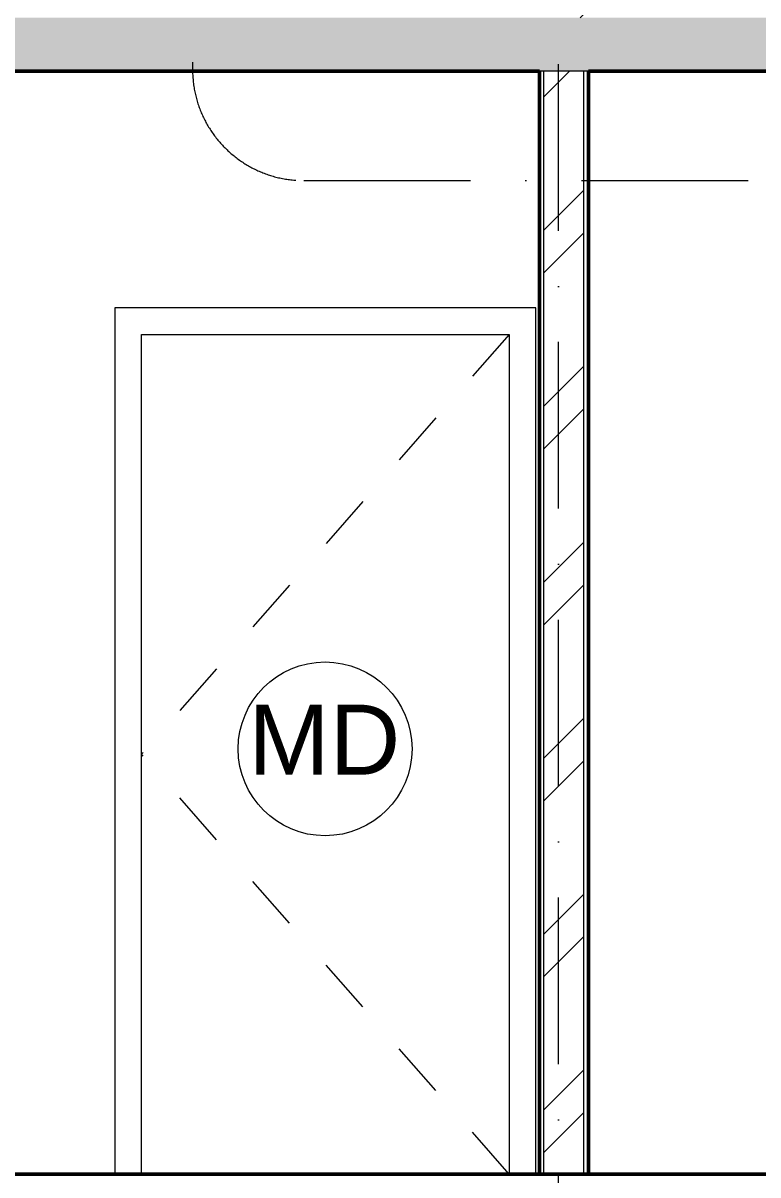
# Model space of a CAD drawing. Header units: millimetres. Extents: x -11864 to 89370, y -1600 to 12887.
# Drawn here: x 53086 to 55186, y 3348 to 6640 of the extents above; entities that cross this region are included whole.
import ezdxf

# ---------------------------------------------------------------- set-up
doc = ezdxf.new("R2010")
doc.units = ezdxf.units.MM
doc.linetypes.add('Dash 1_16_', pattern=[317.5, 158.75, -158.75])
doc.linetypes.add('Dash Dot 3_16_', pattern=[793.75, 476.25, -158.75, 0, -158.75])
for name, color, linetype, lineweight in [('A-ANNO-SYMB-1', 7, 'Dash Dot 3_16_', 9), ('A-DOOR', 7, 'Continuous', 13), ('A-DOOR-1', 7, 'Dash 1_16_', 9), ('A-DOOR-FRAM', 31, 'Continuous', 9), ('A-DOOR-IDEN', 7, 'Continuous', 9), ('A-FLOR-1', 8, 'Continuous', 50), ('A-FLOR-LEVL-1', 7, 'Dash Dot 3_16_', 9), ('A-FLOR-PATT-1', 8, 'Continuous', 13), ('A-ROOF-MCUT', 9, 'Continuous', 50), ('A-WALL', 4, 'Continuous', 13), ('A-WALL-1', 4, 'Continuous', 50), ('A-WALL-PATT-1', 8, 'Continuous', 9), ('S-GRID-1', 7, 'Dash Dot 3_16_', 9)]:
    doc.layers.add(name, color=color, linetype=linetype, lineweight=lineweight)
doc.styles.add('Arial_3', font='arial.ttf', dxfattribs={"height": 200})

# ---------------------------------------------------------------- blocks, each defined once
blk = doc.blocks.new('Single-Flush - D1-V12-SECTION-A_-A')
at = {"layer": 'A-DOOR-1'}
for p in [(-11044.7, 5750), (-11044.7, 3350)]:
    blk.add_line(p, (-12094.7, 4550), dxfattribs=at)
at = {"layer": 'A-DOOR-FRAM'}
for p, q in [((-12170.9, 5826.2), (-12170.9, 3350)), ((-10968.5, 5826.2), (-12170.9, 5826.2)), ((-10968.5, 3350), (-10968.5, 5826.2)), ((-12094.7, 3350), (-12094.7, 5750)), ((-12094.7, 5750), (-11044.7, 5750)), ((-11044.7, 5750), (-11044.7, 3350))]:
    blk.add_line(p, q, dxfattribs=at)
blk = doc.blocks.new('M_Door Tag - M_Door Tag-221952-SECTION-A_-A')
at = {"layer": 'A-DOOR-IDEN'}
blk.add_circle((-11570.4, 1215.4), 248.4, dxfattribs=at)

msp = doc.modelspace()

# ---------------------------------------------------------------- hatches: boundary and pattern name
at = {"layer": 'A-FLOR-PATT-1'}
msp.add_hatch(color=256, dxfattribs=at).paths.add_polyline_path([(65277.8, 6502.4), (65519.1, 6502.4), (65519.1, 6654.8), (52862.3, 6654.8), (52862.3, 6502.4), (64537.9, 6502.4)], flags=0)
at = {"layer": 'A-WALL-PATT-1'}
h = msp.add_hatch(dxfattribs=at)
h.set_pattern_fill('FP_4', color=256, style=0, pattern_type=2)
h.set_pattern_definition([(45, (51684.25, 1649.4), (-251.447, 251.447), []), (45, (51684.25, 2030.4), (-251.447, 251.447), [])])
h.paths.add_polyline_path([(54688.3, 3350), (54688.3, 6502.4), (54574, 6502.4), (54574, 3350)], flags=0)
h.paths.add_polyline_path([(54574, 6654.8), (54688.3, 6654.8), (54688.3, 9248), (54686, 9248), (54686, 9245.6), (54574, 9245.6), (54574, 6705.6)], flags=0)

# ---------------------------------------------------------------- linework, layer by layer
at = {"layer": 'A-ANNO-SYMB-1'}
for p, q in [((53570, 7321.9), (53570, 6507.2)), ((53887.5, 6189.7), (55755.2, 6189.7))]:
    msp.add_line(p, q, dxfattribs=at)
msp.add_arc((53887.5, 6507.2), 317.5, 180, 270, dxfattribs=at)
at = {"layer": 'A-FLOR-1'}
for p, q in [((52862.3, 6502.4), (54561.3, 6502.4)), ((54701, 6502.4), (59143.7, 6502.4))]:
    msp.add_line(p, q, dxfattribs=at)
at = {"layer": 'A-FLOR-LEVL-1'}
msp.add_line((37042.8, 3350), (67122.2, 3350), dxfattribs=at)
at = {"layer": 'A-ROOF-MCUT'}
msp.add_line((65277.8, 3350), (52862.3, 3350), dxfattribs=at)
at = {"layer": 'A-WALL'}
for p, q in [((54701, 6502.4), (54561.3, 6502.4)), ((54574, 3350), (54574, 6502.4)), ((54688.3, 3350), (54688.3, 6502.4))]:
    msp.add_line(p, q, dxfattribs=at)
at = {"layer": 'A-WALL-1'}
for p, q in [((54561.3, 6502.4), (54561.3, 3350)), ((54701, 3350), (54701, 6502.4))]:
    msp.add_line(p, q, dxfattribs=at)
at = {"layer": 'S-GRID-1'}
msp.add_line((54616.1, -304.8), (54616.1, 11887.2), dxfattribs=at)

# ---------------------------------------------------------------- block references
at = {"layer": 'A-DOOR'}
msp.add_blockref('Single-Flush - D1-V12-SECTION-A_-A', (65519.1, 0), dxfattribs=at)
at = {"layer": 'A-DOOR-IDEN'}
msp.add_blockref('M_Door Tag - M_Door Tag-221952-SECTION-A_-A', (65519.1, 3350), dxfattribs=at)

# ---------------------------------------------------------------- texts
at = {"layer": 'A-DOOR-IDEN', "insert": (53729, 4691.7), "char_height": 200, "width": 529.114, "attachment_point": 1, "style": 'Arial_3'}
msp.add_mtext('MD', dxfattribs=at)

doc.saveas('drawing.dxf')
